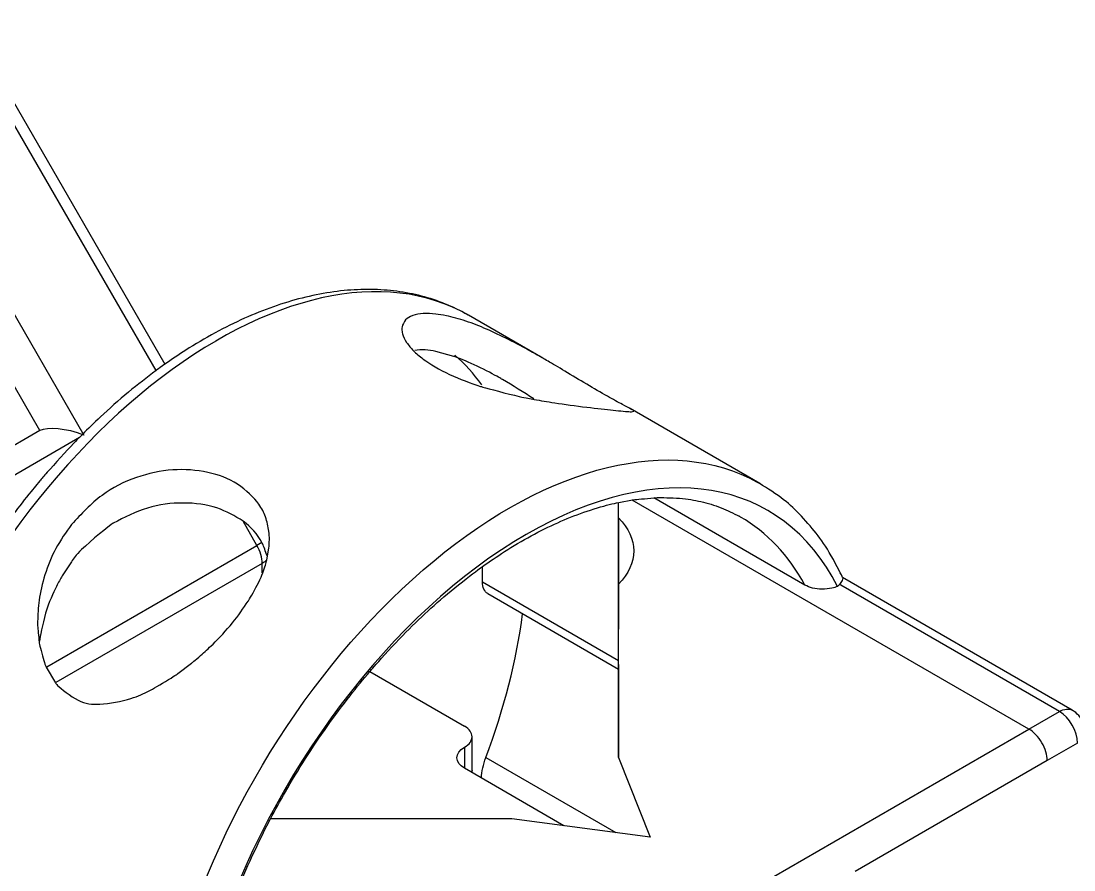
# Model space of a CAD drawing. Extents: x 0 to 11, y 0 to 8.5.
# Drawn here: x 8.93 to 9.466, y 5.557 to 5.989 of the extents above; entities that cross this region are included whole.
import ezdxf

# ---------------------------------------------------------------- set-up
doc = ezdxf.new("R2010")
doc.units = 0
doc.header["$LTSCALE"] = 0.5
doc.header["$MEASUREMENT"] = 0
doc.layers.add('TANGENT_LINES', color=7, linetype='CONTINUOUS')
doc.layers.add('VISIBLE', color=7, linetype='CONTINUOUS')

msp = doc.modelspace()

# ---------------------------------------------------------------- linework, layer by layer
at = {"layer": 'TANGENT_LINES'}
for p, q in [((8.998770771808582, 5.81130887326331), (8.895981947413635, 5.989344339565634)), ((8.853390175187643, 5.966678849294489), (8.962027637038721, 5.7785132457631)), ((8.939624660907663, 5.780732431808405), (8.84411055863664, 5.946167709781149)), ((8.959745978375782, 5.777195929536005), (8.785714922569634, 5.676719053850997)), ((9.443485688947161, 5.628734220910832), (9.241414094299516, 5.745400309045694)), ((9.050183994273263, 5.722258559773639), (9.043089499360708, 5.734546585416227)), ((9.052661363473224, 5.723688869524187), (9.050183994273263, 5.722258559773639)), ((8.943151115915066, 5.660463099399116), (9.050183994273263, 5.722258559773639)), ((9.052901931034242, 5.713112583039621), (8.947795645190809, 5.652429441358477)), ((9.052901931034242, 5.70823422925514), (9.052901931034242, 5.713112583039621)), ((9.165096924668878, 5.703740950314654), (9.234399528625122, 5.663729073755592)), ((9.347558084817727, 5.702001451955857), (9.346895628928795, 5.702383921036969)), ((9.458973171010406, 5.637675922739474), (9.347558084817727, 5.702001451955857)), ((9.443485688947161, 5.628734220910832), (9.458973171010406, 5.637675922739474)), ((9.155228242944627, 5.462309909398926), (9.443485688947161, 5.628734220910832)), ((9.46825278756141, 5.621603155398377), (9.4527652720294, 5.612661434246533)), ((9.155922079696973, 5.619476135851542), (9.155922079696973, 5.608760957755532)), ((9.166827763633382, 5.614259569451891), (9.233095173703026, 5.576000062878813)), ((9.4527652720294, 5.612661434246533), (9.35500522519753, 5.556220052721207))]:
    msp.add_line(p, q, dxfattribs=at)
for centre, major_axis, ratio, start_param, end_param in [((9.029953419506066, 5.61789429382957), (0.127952754728815, 0.2216206748761715), 0.5773502727292988, 0, 1.948591034344317), ((9.178427284322138, 5.532172869061483), (0.1181102351342904, 0.2045729306549271), 0.5773502727292987, 5.94165775970702, 6.283185307179586), ((9.043622314483239, 5.718470172087627), (0.00656167972968369, -0.01136516281416267), 0.5773502727292708, 0.7853981725937227, 1.570796335991233), ((9.458973171010406, 5.626960744446382), (0.00656167972968369, -0.01136516281416267), 0.5773502727292708, 0.7853981725937929, 2.356194499388594), ((9.443485655478394, 5.618019023294538), (0.006561644230597352, -0.01136518330949521), 0.5773523550531255, 0.7853999759488783, 2.356196302743879)]:
    msp.add_ellipse(centre, major_axis=major_axis, ratio=ratio, start_param=start_param, end_param=end_param, dxfattribs=at)
at = {"layer": 'TANGENT_LINES', "extrusion": (0, 0, -1)}
for centre, major_axis, ratio, start_param, end_param in [((9.178427284322138, 5.532172869061483), (-0.127952754728815, -0.2216206748761715), 0.5773502727292988, 1.157724965509114, 3.131214259791628), ((9.043622314483239, 5.718470172087626), (0.01312335958005306, 0), 0.5773502621102482, 0.4988874265358265, 0.7853981633975952), ((9.458973171010406, 5.626960744446382), (-0.00656167972968369, -0.01136516281416267), 0.5773502727292708, 2.356194499388594, 3.141592653590053)]:
    msp.add_ellipse(centre, major_axis=major_axis, ratio=ratio, start_param=start_param, end_param=end_param, dxfattribs=at)
at = {"layer": 'VISIBLE'}
for p, q in [((9.003341111855828, 5.814485980788382), (8.90475541564576, 5.985241415523772)), ((9.195859712994489, 5.817602483154868), (9.15790617423488, 5.839514968705742)), ((9.150534960078126, 5.818568090382344), (9.14130881811812, 5.821125110257396)), ((9.306380039050953, 5.753793543937655), (9.240296406571327, 5.791946946470967)), ((9.241293823503119, 5.7913599672892), (9.24066436927254, 5.791734264753597)), ((9.240959715142807, 5.790363809729085), (9.24212218671338, 5.790616142939398)), ((8.939624660968008, 5.780732431843244), (8.783956725803744, 5.69085750867399)), ((8.961234065928911, 5.77882593855335), (8.959707563480231, 5.777285092489681)), ((8.939578393552399, 5.755150965338628), (8.935105223983568, 5.749737730249583)), ((9.234460901790918, 5.744172941748377), (9.241427834811393, 5.745436644337907)), ((9.329274246669247, 5.702091530023825), (9.252416149557435, 5.746465572536626)), ((9.234399503803429, 5.702616368579095), (9.23439963307995, 5.744004909537027)), ((9.234399650088, 5.736330031999866), (9.234399650087957, 5.744004912920461)), ((9.234399650088, 5.736330031999866), (9.234399473091239, 5.679663893412088)), ((9.055204211068803, 5.714914991908934), (9.056283560391982, 5.720896214915859)), ((8.955716487098028, 5.713973329297288), (8.950933732458457, 5.706761062907711)), ((9.165096924668878, 5.703740950314654), (9.165096948725786, 5.711442892309195)), ((9.234399521997496, 5.661607202253633), (9.234399650088188, 5.702616150657676)), ((9.234399650088687, 5.614314622029115), (9.23439965008819, 5.702616150657677)), ((9.346895628928793, 5.702383921036968), (9.345931155353423, 5.701333474039167)), ((9.465534850740088, 5.638325907260545), (9.348500106300415, 5.705895947638801)), ((9.167814861490141, 5.697733337902058), (9.234399528271805, 5.659290663083138)), ((9.234399454059517, 5.686690600134927), (9.234399473091239, 5.679663893412088)), ((8.94285464831997, 5.660268821078221), (8.947598984664456, 5.652232063916555)), ((9.009928785386506, 5.65707579907617), (9.016760643042405, 5.662228933904817)), ((9.234399521997496, 5.661607202253633), (9.234399650088687, 5.614314622029115)), ((9.10774409090338, 5.658006888405482), (9.155922079696975, 5.630191313947553)), ((9.159765822726023, 5.607689439630602), (9.159765822726023, 5.624833724899548)), ((9.234399650088687, 5.614314622029115), (9.250547395070242, 5.573690078275542)), ((9.206588921284077, 5.579508443484919), (9.155922079696973, 5.608760957755532)), ((9.180018619245752, 5.583025301730143), (9.057180060224947, 5.583025557520502)), ((9.250547395070242, 5.573690078275542), (9.180018619245752, 5.583025301730143))]:
    msp.add_line(p, q, dxfattribs=at)
for centre, radius, start, end in [((9.134894713996884, 5.793479457493433), 0.0283799726642543, 76.93783398520935, 98.83240389043479), ((8.997339917700621, 5.501780315655021), 0.3530883168998084, 56.69523139035745, 59.74673310914776), ((9.255864545790539, 5.489441508628658), 0.4130867530146635, 140.9406668461938, 145.0340519520262), ((9.022528049291234, 5.706948808496991), 0.0345580386384333, 29.03073839418029, 53.25019539460634), ((9.458973171010406, 5.626960744446382), 0.0131233595800525, 22.79605177049637, 60.00000030421592)]:
    msp.add_arc(centre, radius, start, end, dxfattribs=at)
for centre, major_axis, ratio, start_param, end_param in [((9.020673802955061, 5.623251882877575), (0.1181102351342904, 0.2045729306549271), 0.5773502727292987, 6.028417723584269, 6.173119233728031), ((8.955465957248695, 5.774724858077088), (-0.01708465050668071, 0.004577818354845017), 0.3178372509574771, 10.68783443565962, 12.25863076245451), ((9.187412234412447, 5.526985405771796), (0.1230314949315527, 0.2130968027655493), 0.5773502727292965, 5.922721177489613, 8.214439186692323), ((9.178427284322138, 5.532172869061483), (0.1181102351342904, 0.2045729306549271), 0.5773502727292987, 0, 0.006132638584071), ((9.020673802955061, 5.623251882877575), (0.1181102351342904, 0.2045729306549271), 0.5773502727292987, 4.992426624301637, 5.336665693992714), ((9.14664246314597, 5.624833724899547), (-0.01312335958005306, 0), 0.5773502621102482, 2.356194490192198, 3.926990816987209)]:
    msp.add_ellipse(centre, major_axis=major_axis, ratio=ratio, start_param=start_param, end_param=end_param, dxfattribs=at)
at = {"layer": 'VISIBLE', "extrusion": (0, 0, -1)}
for centre, major_axis, ratio, start_param, end_param in [((9.178427284322138, 5.532172869061483), (-0.127952754728815, -0.2216206748761715), 0.5773502727292988, 3.131214259791628, 3.141592653589793), ((9.183067092597641, 5.719473198219879), (-0.05905511811013909, 1.84457491128609e-07), 0.5773481797788902, 8.907625237361682, 9.941927077499335), ((9.174376541219825, 5.70909850071622), (-0.00656167972968369, -0.01136516281416267), 0.5773502727292708, 0, 0.7854017792907928), ((9.165201696247978, 5.614118546803537), (0.01312335958005306, 0), 0.5773502621102482, 2.356194490192377, 3.926990816987209), ((9.183067092597641, 5.613260423515703), (-0.0131233594593656, -0.02273032562832532), 0.5773502727292735, 0.8425324455498906, 1.290758682877905), ((9.14664246314597, 5.607689439630601), (0.01312335958005306, 0), 0.5773502621102482, 0, 0.1418970178187597)]:
    msp.add_ellipse(centre, major_axis=major_axis, ratio=ratio, start_param=start_param, end_param=end_param, dxfattribs=at)
at = {"layer": 'VISIBLE'}
for points, knots in [([(9.158559442165949, 5.839134295001609), (9.156457151365219, 5.840327210122241), (9.151680454502328, 5.84303767906043), (9.13998344439385, 5.847832099627192), (9.12790090098891, 5.850906895409715), (9.114895159045657, 5.852627517355463), (9.101428983567263, 5.852780548226908), (9.087463456971905, 5.851409904109391), (9.073108753998715, 5.848493262415358), (9.058478450956803, 5.844060498214641), (9.04359430463597, 5.838085063298706), (9.028899979303908, 5.830822947209155), (9.014014813933384, 5.822002986750683), (9.00670691871967, 5.816953200958432), (9.003321348189893, 5.814613757731625)], [0, 0, 0, 0, 0.0626077620142533, 0.1422535361435589, 0.2224118056613704, 0.3035456636277285, 0.3860500633960389, 0.4702205006807537, 0.5562405132530411, 0.6441892837547377, 0.7340629392560004, 0.8257991299768551, 0.919296963822716, 1, 1, 1, 1]), ([(9.14130881811812, 5.840134259752674), (9.139116962275397, 5.840299649056932), (9.134917959435098, 5.840616490221755), (9.12950890621139, 5.839527047290284), (9.125679960867688, 5.837570365636844), (9.123977727436845, 5.833784839471581), (9.124002812016816, 5.832779841511811), (9.12401197937165, 5.832412557191462)], [0, 0, 0, 0, 0.2538722182061633, 0.4863504910050181, 0.6915006640555237, 0.8872565184547283, 1, 1, 1, 1]), ([(9.1958433296207, 5.817611909822693), (9.193973537998598, 5.818688686799274), (9.18957610880697, 5.821221081561194), (9.178227195550486, 5.82735921288436), (9.167235279411196, 5.832516133480787), (9.1569433047407, 5.836598331536486), (9.146894360636544, 5.839384959855566), (9.142964288545723, 5.839912178582049), (9.14130881811812, 5.840134259752674)], [0, 0, 0, 0, 0.1422011123252587, 0.3344326260902148, 0.5232680043922199, 0.7030680500614968, 0.8749228892563612, 1, 1, 1, 1]), ([(9.12401197937165, 5.832412557191462), (9.12405885614888, 5.831657883114772), (9.124171295884016, 5.829847704209248), (9.126274872414754, 5.825364939595232), (9.128690068118575, 5.822765014380615), (9.129938824974563, 5.821420744667122)], [0, 0, 0, 0, 0.2566767678889115, 0.6156709036683775, 1, 1, 1, 1]), ([(9.129938824974563, 5.821420744667122), (9.13134818056659, 5.820086787936019), (9.13493136358738, 5.816695300978155), (9.148568355059862, 5.808599139726737), (9.158868691547827, 5.805077385323991), (9.16412855287412, 5.803279003319157)], [0, 0, 0, 0, 0.2408485395768163, 0.6123397121887342, 1, 1, 1, 1]), ([(9.00332134818989, 5.814613757731625), (9.00163567669628, 5.813403210411879), (8.999364693983894, 5.811772327973586), (8.998889147134799, 5.811419436954935), (8.998766582174568, 5.811328484667587)], [0, 0, 0, 0, 0.7422652248382842, 1, 1, 1, 1]), ([(9.17523401413789, 5.806780397595835), (9.17469516078762, 5.807091791688904), (9.17292477531477, 5.808114867036622), (9.162675466171233, 5.813796644107209), (9.152399355770948, 5.817932504080929), (9.150938691609724, 5.818430455312749), (9.150534960078126, 5.818568090382344)], [0, 0, 0, 0, 0.1580707021883513, 0.5193362437038219, 0.8671432354777859, 1, 1, 1, 1]), ([(9.24066436927254, 5.791734264753597), (9.23931597616288, 5.792460574818454), (9.236175196448519, 5.794152351424028), (9.22845129596635, 5.79832334211238), (9.218050034027954, 5.804402243056541), (9.20747898974091, 5.81076912026298), (9.198703930359995, 5.815958916719594), (9.196594943002735, 5.817177591352579), (9.1958433296207, 5.817611909822693)], [0, 0, 0, 0, 0.1290577638506983, 0.3006111524739489, 0.5045636631447948, 0.7147853141151416, 0.8983535041469479, 1, 1, 1, 1]), ([(8.998766582174568, 5.811328484667587), (8.994134435524094, 5.807803461628926), (8.984727668677408, 5.800644994430897), (8.970539975139532, 5.78801644770872), (8.964131724602959, 5.78168766414837), (8.961234065928911, 5.77882593855335)], [0, 0, 0, 0, 0.3470354979799821, 0.7047449624004727, 1, 1, 1, 1]), ([(9.16412855287412, 5.803279003319157), (9.164350718463542, 5.803200426070586), (9.165472227458523, 5.802803762071891), (9.184333718822588, 5.797820250281523), (9.189441759700411, 5.796972876332418), (9.191438938656876, 5.79664156390562)], [0, 0, 0, 0, 0.1307710973529649, 0.6601425645877711, 1, 1, 1, 1]), ([(9.191438938656876, 5.79664156390562), (9.194706218510062, 5.796066298411828), (9.202054618215376, 5.794772475729044), (9.217853304005226, 5.792658817029952), (9.231340324144535, 5.791201880707336), (9.236393372693593, 5.790668923695668), (9.240266371291561, 5.790367080692653), (9.240802978729718, 5.790364549158873), (9.240959715142807, 5.790363809729085)], [0, 0, 0, 0, 0.2041048258766308, 0.4590497018072298, 0.6895173187425246, 0.8332551591494134, 0.9512958889541692, 1, 1, 1, 1]), ([(8.959707563480231, 5.777285092489681), (8.958952416904484, 5.776533727080547), (8.956581699737251, 5.774174880557892), (8.943221667021197, 5.759559986449889), (8.940526144488814, 5.756297915717911), (8.939578393552399, 5.755150965338628)], [0, 0, 0, 0, 0.2325831958282452, 0.7301747672162274, 1, 1, 1, 1]), ([(9.056529874217546, 5.725231932109756), (9.056514848146199, 5.72656836352313), (9.056480153373967, 5.72965414572239), (9.054627918768636, 5.73716356639348), (9.051513172104439, 5.743779650088395), (9.04052506291188, 5.754708916183858), (9.02525207404505, 5.76019848932553), (9.00712976862396, 5.761627967899351), (8.988425893326303, 5.757608284791232), (8.970406548848793, 5.748692547649378), (8.960680530397264, 5.73829120133998), (8.955716487098028, 5.732982478792565)], [0, 0, 0, 0, 0.0629947869600405, 0.1454531750017118, 0.2276303873634742, 0.3438917849511011, 0.4660273425416553, 0.5939416385267883, 0.7255960955342232, 0.8599475345398414, 1, 1, 1, 1]), ([(9.348655747571241, 5.705743258240556), (9.348593380462601, 5.705887290156572), (9.348258472581874, 5.706660733479534), (9.341442796321711, 5.720006451556239), (9.334529276263934, 5.729514788627642), (9.3251481983605, 5.73987514616727), (9.31710356604383, 5.747188549757279), (9.305280962864805, 5.754435965082576), (9.304945284221306, 5.754607028437571), (9.304904443623323, 5.754627840991024)], [0, 0, 0, 0, 0.0438848208727502, 0.2356590304587745, 0.4241396824781475, 0.6096496908237365, 0.7929010121181316, 0.9748031438093928, 1, 1, 1, 1]), ([(9.241427834811393, 5.745436644337906), (9.24158276448126, 5.745464100725898), (9.242347879745646, 5.745599693227806), (9.247969960024797, 5.746128124774669), (9.252453614393303, 5.746549553195451)], [0, 0, 0, 0, 0.2024919343232289, 1, 1, 1, 1]), ([(9.252453614393303, 5.746549553195451), (9.25285946910749, 5.746575222570872), (9.254339999102543, 5.746668862681327), (9.266282663619576, 5.746586679858668), (9.276187271476351, 5.744825143883079), (9.286776167056574, 5.741787029690785), (9.292875707548015, 5.738660203250091), (9.295891676026715, 5.737114117934855)], [0, 0, 0, 0, 0.0884214597686434, 0.3225553845189018, 0.5519624210947903, 0.7784640962466128, 1, 1, 1, 1]), ([(9.043204879526144, 5.734638639229083), (9.038945061709518, 5.737164854920391), (9.030104893857796, 5.742407372723301), (9.012557986291599, 5.744645071377944), (8.993989181907242, 5.7423160601064), (8.982636424236507, 5.736496369998452), (8.976916413586427, 5.733564158251923)], [0, 0, 0, 0, 0.2316276827081769, 0.4806843114869916, 0.7383462806834166, 1, 1, 1, 1]), ([(9.165094136022352, 5.711536681557847), (9.168718657727773, 5.714058736887505), (9.176261548890887, 5.719307315984304), (9.189847043057075, 5.727346790226449), (9.203390175926911, 5.734020138231854), (9.216100724546898, 5.739223547298682), (9.22930422495679, 5.743079513969654), (9.2330459817286, 5.743872920445787), (9.234460901790918, 5.744172941748377)], [0, 0, 0, 0, 0.1733729606440543, 0.3608016392367329, 0.5436463536009831, 0.7216769597036767, 0.8947540212961338, 1, 1, 1, 1]), ([(8.955716487098028, 5.732982478792565), (8.95289289440779, 5.728966976275349), (8.94726288499789, 5.720960397622712), (8.941858874197342, 5.707488783390112), (8.938860252493502, 5.69453975884995), (8.938561801227902, 5.687048943861981), (8.938419644835358, 5.683480966913509)], [0, 0, 0, 0, 0.2627911763758997, 0.5239837887915404, 0.7732670114775326, 1, 1, 1, 1]), ([(8.976916413586427, 5.733564158251923), (8.976867563644696, 5.73354210312009), (8.976428910260372, 5.733344056656214), (8.95951518529408, 5.719951855525298), (8.956768337737378, 5.715628769216634), (8.955716487098028, 5.713973329297288)], [0, 0, 0, 0, 0.071780031043478, 0.644556624403845, 1, 1, 1, 1]), ([(9.0554794468226, 5.716661532044774), (9.05453899985013, 5.719289691384559), (9.053268806165386, 5.722839356058513), (9.052852319611016, 5.723537778215968), (9.052744198248378, 5.723719091044844)], [0, 0, 0, 0, 0.7403965109915037, 1, 1, 1, 1]), ([(9.056283560391982, 5.720896214915859), (9.056286444980666, 5.720939926130079), (9.056302672693263, 5.72118583052052), (9.056427355031424, 5.723406226744441), (9.056529874217546, 5.725231932109756)], [0, 0, 0, 0, 0.1777569491216153, 1, 1, 1, 1]), ([(9.05309693294307, 5.708241829210158), (9.053596902519773, 5.70963980333551), (9.054501627623393, 5.712169521831107), (9.054987045174158, 5.714066377456704), (9.055204211068803, 5.714914991908934)], [0, 0, 0, 0, 0.5526204310026428, 1, 1, 1, 1]), ([(9.04570917342747, 5.693839231069751), (9.045782975606887, 5.693947851577604), (9.046153232976069, 5.694492788648501), (9.051368708161126, 5.703604689535259), (9.052584611108268, 5.706867177063458), (9.05309693294307, 5.708241829210158)], [0, 0, 0, 0, 0.1259154024944194, 0.6317036439304152, 1, 1, 1, 1]), ([(9.107706923867203, 5.658069220392338), (9.10825381744257, 5.658716302018493), (9.110110597864924, 5.660913234930538), (9.123106435395636, 5.675382383477938), (9.135571788393618, 5.687397962504711), (9.14813106051369, 5.698714154396852), (9.162295922445699, 5.709558136643899), (9.164456858553468, 5.711086079035812), (9.165094136022352, 5.711536681557847)], [0, 0, 0, 0, 0.0881953630695744, 0.2994356322075163, 0.5080646333169834, 0.7135879258280151, 0.9155347716991507, 1, 1, 1, 1]), ([(8.950933732458457, 5.706761062907711), (8.950013707820194, 5.70513974343149), (8.947671875088403, 5.701012833281266), (8.942125718943537, 5.688796242718703), (8.939376956773017, 5.673984574757867), (8.939275623815135, 5.673088865117055), (8.939256647851689, 5.672921131402799)], [0, 0, 0, 0, 0.2258215722722474, 0.5748067252738875, 0.9203768230270416, 1, 1, 1, 1]), ([(9.345931155353423, 5.701333474039167), (9.34505917700369, 5.701047362139755), (9.343042187184041, 5.700385551226018), (9.337928474417408, 5.699847711784821), (9.333206678673802, 5.700340583847639), (9.330557506725457, 5.701520148424379), (9.329274246669247, 5.702091530023824)], [0, 0, 0, 0, 0.2092523816604382, 0.4840256913212457, 0.7500618180814761, 1, 1, 1, 1]), ([(9.348656010249512, 5.705742684193536), (9.348584717084561, 5.705327623513071), (9.348416075763165, 5.704345812961344), (9.3474520896486, 5.703101944033723), (9.346895628928793, 5.702383921036968)], [0, 0, 0, 0, 0.4227502747191265, 1, 1, 1, 1]), ([(9.021466140236843, 5.666175982942941), (9.023452841799731, 5.667954200479684), (9.028026978531184, 5.672048328306061), (9.038111727423166, 5.682784588801107), (9.043207844420158, 5.690199679389311), (9.04570917342747, 5.693839231069751)], [0, 0, 0, 0, 0.2810689570917684, 0.6471268079313874, 1, 1, 1, 1]), ([(8.938419644835358, 5.683480966913509), (8.93840979301728, 5.682904394129465), (8.93837997350442, 5.681159221876493), (8.938893371141457, 5.676209020010303), (8.939237151650785, 5.672894273708287)], [0, 0, 0, 0, 0.330381590162012, 1, 1, 1, 1]), ([(8.939237151650785, 5.672894273708287), (8.939265416249018, 5.672643163794056), (8.939374777900346, 5.67167156693432), (8.941776556840601, 5.662468924551833), (8.9425799708832, 5.660829366073081), (8.94285464831997, 5.660268821078221)], [0, 0, 0, 0, 0.1865756183918061, 0.7219001507311154, 1, 1, 1, 1]), ([(9.016760643042405, 5.662228933904817), (9.017125559492003, 5.662520234195717), (9.018104133680637, 5.663301396421015), (9.020170398513509, 5.665068096437807), (9.021466140236843, 5.666175982942941)], [0, 0, 0, 0, 0.3729062689739578, 1, 1, 1, 1]), ([(8.995257471293444, 5.648233644105123), (8.995645899275612, 5.648409936953795), (8.997030983580956, 5.649038574613926), (9.007693254146478, 5.655409506637208), (9.009381218174115, 5.656667660245679), (9.009928785386506, 5.65707579907617)], [0, 0, 0, 0, 0.2084250571453767, 0.7432169893666225, 1, 1, 1, 1]), ([(9.0571098475885, 5.583057489037611), (9.059508764307898, 5.587521563766201), (9.064601481928035, 5.596998454666191), (9.074910285720188, 5.613991278102221), (9.085705616403251, 5.630017287696473), (9.097412555326803, 5.645744083116777), (9.104392922618521, 5.654101466550896), (9.107706923867203, 5.658069220392338)], [0, 0, 0, 0, 0.1863642036819309, 0.3956370207348928, 0.6044213664003719, 0.8121949704198995, 1, 1, 1, 1]), ([(8.947598984664456, 5.652232063916555), (8.947815704499968, 5.651904015552661), (8.948643649887787, 5.650650756342562), (8.959505600204016, 5.641936829351083), (8.969804426541527, 5.640726051719292), (8.986207268573791, 5.643741931707581), (8.992487175926522, 5.646858716887478), (8.995257471293444, 5.648233644105123)], [0, 0, 0, 0, 0.0827580594609001, 0.3161646624236208, 0.5330988564404979, 0.794032936767639, 1, 1, 1, 1]), ([(9.03455370574392, 5.531916397773962), (9.035955359657391, 5.535712716169884), (9.039094846870531, 5.544215880143851), (9.04612739539885, 5.561101778211848), (9.054970895846065, 5.57901962758147), (9.056599787388802, 5.582094609707605), (9.0571098475885, 5.583057489037611)], [0, 0, 0, 0, 0.2466559445724284, 0.5524710319625132, 0.8598637731127952, 1, 1, 1, 1])]:
    msp.add_open_spline(points, degree=3, knots=knots, dxfattribs=at)

doc.saveas('drawing.dxf')
